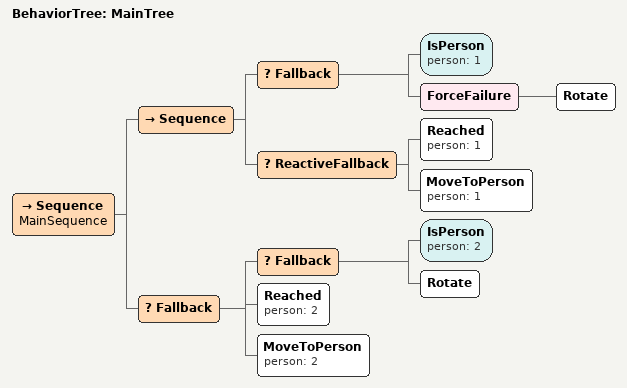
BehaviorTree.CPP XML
<?xml version="1.0" encoding="UTF-8"?>
<root BTCPP_format="4"
      main_tree_to_execute="MainTree">
  <BehaviorTree ID="MainTree">
    <Sequence name="MainSequence">
      <Sequence>
        <Fallback>
          <IsPerson person="1"/>
          <ForceFailure>
            <Rotate/>
          </ForceFailure>
        </Fallback>
        <ReactiveFallback>
          <Reached person="1"/>
          <MoveToPerson person="1"/>
        </ReactiveFallback>
      </Sequence>
      <Fallback>
        <Fallback>
          <IsPerson person="2"/>
          <Rotate/>
        </Fallback>
        <Reached person="2"/>
        <MoveToPerson person="2"/>
      </Fallback>
    </Sequence>
  </BehaviorTree>

</root>
